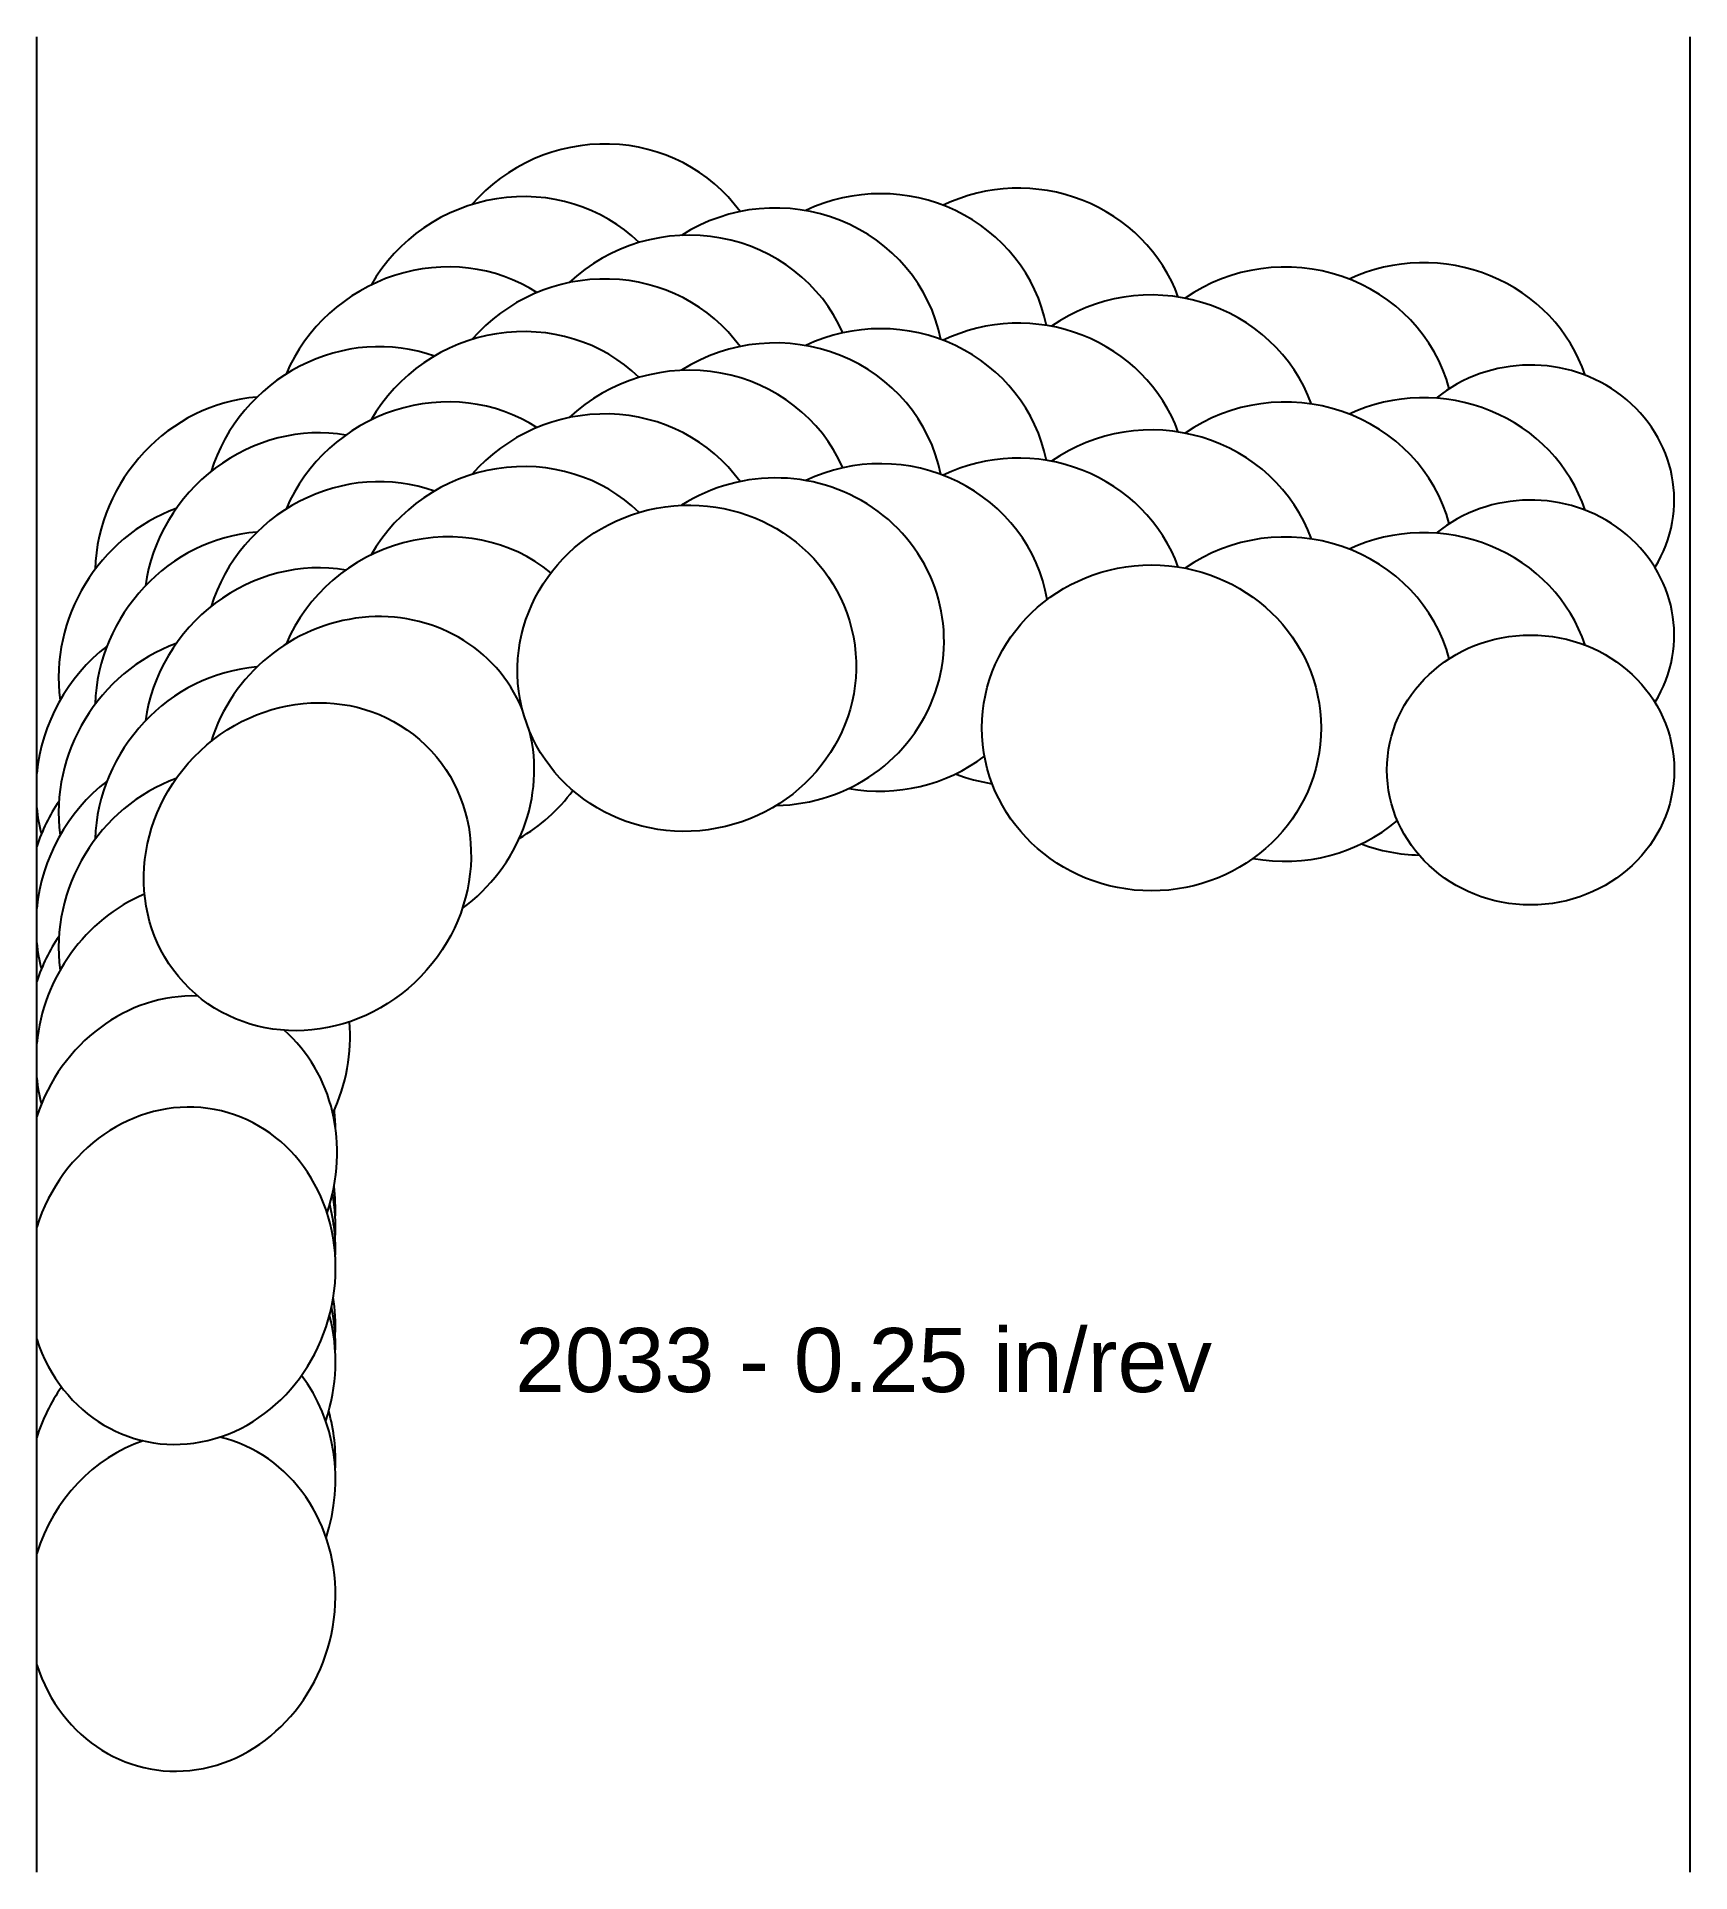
# Model space of a CAD drawing. Header units: inches. Extents: x -3.06 to 0, y -2.3 to 1.1.
import ezdxf
from ezdxf.enums import TextEntityAlignment as Align

# ---------------------------------------------------------------- set-up
doc = ezdxf.new("R2010")
doc.units = ezdxf.units.IN
doc.header["$MEASUREMENT"] = 0
for name, color, linetype, true_color in [('Blade_1', 30, 'Continuous', 0xff7f00), ('Blade_2', 7, 'Continuous', 0xcccc00), ('Blade_3', 7, 'Continuous', 0x00cc00), ('Blade_4', 7, 'Continuous', 0x00cccc), ('Blade_5', 7, 'Continuous', 0x0066cc)]:
    doc.layers.add(name, color=color, linetype=linetype, true_color=true_color)
doc.layers.add('Gage_Line', color=7, linetype='Continuous')
doc.styles.get("Standard").update_dxf_attribs({"font": 'arial.ttf'})

msp = doc.modelspace()

# ---------------------------------------------------------------- linework, layer by layer
at = {"layer": 'Blade_1'}
for centre, major_axis, ratio, start_param, end_param in [((-1.8585, 0.435), (0.3086, 0.0581), 0.960701, 6.5028, 8.442955), ((-0.9978, 0.3245), (0.314, 0), 0.961262, 6.620555, 8.484133), ((-0.2958, 0.2466), (0.266, 0), 0.939693, 5.75949, 8.569763), ((-1.8585, 0.185), (0.3086, 0.0581), 0.960701, 6.5028, 8.442955), ((-2.5611, 0.0674), (0.2187, 0.2254), 0.930568, 6.852622, 8.522349), ((-0.9978, 0.0745), (0.314, 0), 0.961262, 6.620555, 8.484133), ((-0.2958, -0.0034), (0.266, 0), 0.939693, 5.75949, 8.569763), ((-2.5611, -0.1826), (0.2187, 0.2254), 0.930568, 6.852622, 8.522349), ((-2.7938, -0.6902), (0.0728, 0.3054), 0.902033, 1.464761, 1.489538), ((-2.7938, -0.9402), (0.0728, 0.3054), 0.902033, 7.747947, 7.772724), ((-2.7938, -1.1902), (0.0728, 0.3054), 0.902033, 2.168968, 7.772724), ((-2.7938, -0.9402), (0.0728, 0.3054), 0.902033, 4.994239, 5.105557)]:
    msp.add_ellipse(centre, major_axis=major_axis, ratio=ratio, start_param=start_param, end_param=end_param, dxfattribs=at)
for centre, major_axis, ratio in [((-1.8585, -0.065), (0.3086, 0.0581), 0.960701), ((-0.9978, -0.1755), (0.314, 0), 0.961262), ((-0.2958, -0.2534), (0.266, 0), 0.939693), ((-2.5611, -0.4326), (0.2187, 0.2254), 0.930568)]:
    msp.add_ellipse(centre, major_axis=major_axis, ratio=ratio, dxfattribs=at)
at = {"layer": 'Blade_2'}
for centre, major_axis, ratio, start_param, end_param in [((-1.696, 0.4842), (0.3127, 0.0285), 0.965657, 6.387879, 8.346613), ((-1.696, 0.2342), (0.3127, 0.0285), 0.965657, 6.387879, 8.346613), ((-2.4471, 0.2283), (0.2425, 0.1994), 0.937207, 6.79071, 8.4678), ((-1.696, -0.0158), (0.3127, 0.0285), 0.965657, 4.635083, 8.346613), ((-2.4471, -0.0217), (0.2425, 0.1994), 0.937207, 6.79071, 8.4678), ((-2.4471, -0.2717), (0.2425, 0.1994), 0.937207, 6.009902, 8.4678), ((-2.4471, -0.2717), (0.2425, 0.1994), 0.937207, 4.654747, 5.867095), ((-2.793, -0.4826), (0.1071, 0.2952), 0.902055, 7.584833, 7.885414), ((-2.793, -0.7326), (0.1071, 0.2952), 0.902055, 7.584833, 7.885414), ((-2.793, -0.9826), (0.1071, 0.2952), 0.902055, 6.563978, 7.885414), ((-2.793, -0.9826), (0.1071, 0.2952), 0.902055, 4.731363, 5.948982), ((-2.7938, -1.2951), (0.0654, 0.3071), 0.902033, 4.887283, 5.111548), ((-2.7938, -1.5451), (0.0654, 0.3071), 0.902033, 4.887283, 5.240651), ((-2.7938, -1.7951), (0.0654, 0.3071), 0.902033, 2.138798, 6.265248), ((-2.7938, -1.7951), (0.0654, 0.3071), 0.902033, 0.485725, 1.466127)]:
    msp.add_ellipse(centre, major_axis=major_axis, ratio=ratio, start_param=start_param, end_param=end_param, dxfattribs=at)
at = {"layer": 'Blade_3'}
for centre, major_axis, ratio, start_param, end_param in [((-1.5004, 0.5106), (0.3137, 0.0127), 0.965873, 6.438238, 8.269855), ((-2.3164, 0.3768), (0.2638, 0.1703), 0.943576, 6.683843, 8.476269), ((-0.7504, 0.3778), (0.314, 0), 0.956305, 6.535348, 8.484482), ((-1.5004, 0.2606), (0.3137, 0.0127), 0.965873, 6.438238, 8.269855), ((-0.7504, 0.1278), (0.314, 0), 0.956305, 6.535348, 8.484482), ((-2.3164, 0.1268), (0.2638, 0.1703), 0.943576, 6.683843, 8.476269), ((-1.5004, 0.0106), (0.3137, 0.0127), 0.965873, 6.41302, 8.269855), ((-2.3164, -0.1232), (0.2638, 0.1703), 0.943576, 6.575701, 8.476269), ((-0.7504, -0.1222), (0.314, 0), 0.956305, 6.535348, 8.484482), ((-2.773, -0.2693), (0.1352, 0.2834), 0.909414, 7.345274, 8.233883), ((-1.5004, 0.0106), (0.3137, 0.0127), 0.965873, 4.487285, 5.336645), ((-2.773, -0.5193), (0.1352, 0.2834), 0.909414, 7.345274, 8.233883), ((-2.3164, -0.1232), (0.2638, 0.1703), 0.943576, 4.663048, 5.091379), ((-2.773, -0.2693), (0.1352, 0.2834), 0.909414, 8.440038, 8.602132), ((-0.7504, -0.1222), (0.314, 0), 0.956305, 4.522759, 5.436543), ((-2.773, -0.7693), (0.1352, 0.2834), 0.909414, 7.079395, 8.233883), ((-2.773, -0.5193), (0.1352, 0.2834), 0.909414, 8.440038, 8.602132), ((-2.773, -0.7693), (0.1352, 0.2834), 0.909414, 4.721273, 5.28324), ((-2.773, -0.7693), (0.1352, 0.2834), 0.909414, 8.440038, 8.602132), ((-2.7938, -1.0805), (0.0653, 0.3071), 0.90203, 4.892903, 5.081415), ((-2.7938, -1.3305), (0.0653, 0.3071), 0.90203, 4.892903, 5.170184), ((-2.7938, -1.5805), (0.0653, 0.3071), 0.90203, 4.593467, 5.620472), ((-2.7938, -1.5805), (0.0653, 0.3071), 0.90203, 7.413531, 7.749245), ((-2.7938, -1.5805), (0.0653, 0.3071), 0.90203, 8.421878, 8.436076)]:
    msp.add_ellipse(centre, major_axis=major_axis, ratio=ratio, start_param=start_param, end_param=end_param, dxfattribs=at)
at = {"layer": 'Blade_4'}
for centre, major_axis, ratio, start_param, end_param in [((-2.1723, 0.5074), (0.284, 0.1339), 0.949636, 6.623158, 8.490043), ((-1.244, 0.5208), (0.314, 0), 0.965926, 6.625002, 8.314791), ((-0.494, 0.3874), (0.314, 0), 0.951057, 6.590655, 8.308174), ((-1.244, 0.2708), (0.314, 0), 0.965926, 6.625002, 8.314791), ((-2.1723, 0.2574), (0.284, 0.1339), 0.949636, 6.623158, 8.490043), ((-0.494, 0.1374), (0.314, 0), 0.951057, 6.590655, 8.308174), ((-2.1723, 0.0074), (0.284, 0.1339), 0.949636, 6.623158, 8.490043), ((-1.244, 0.0208), (0.314, 0), 0.965926, 6.625002, 8.314791), ((-2.7265, -0.0581), (0.1662, 0.2664), 0.916637, 7.146534, 8.589929), ((-0.494, -0.1126), (0.314, 0), 0.951057, 6.590655, 8.308174), ((-2.7265, -0.3081), (0.1662, 0.2664), 0.916637, 7.146534, 8.589929), ((-2.7265, -0.5581), (0.1662, 0.2664), 0.916637, 7.146534, 8.589929), ((-1.244, 0.0208), (0.314, 0), 0.965926, 4.331075, 4.556136), ((-0.494, -0.1126), (0.314, 0), 0.951057, 4.336998, 4.686342), ((-2.7938, -0.8624), (0.0654, 0.3071), 0.902033, 4.826237, 4.83808), ((-2.7938, -1.1124), (0.0654, 0.3071), 0.902033, 4.876216, 5.141369), ((-2.7938, -1.3624), (0.0654, 0.3071), 0.902033, 4.587599, 5.223611), ((-2.7938, -1.3624), (0.0654, 0.3071), 0.902033, 8.421983, 8.442091)]:
    msp.add_ellipse(centre, major_axis=major_axis, ratio=ratio, start_param=start_param, end_param=end_param, dxfattribs=at)
at = {"layer": 'Blade_5'}
for centre, major_axis, ratio, start_param, end_param in [((-2.0185, 0.6047), (0.2985, 0.0973), 0.955359, 6.578347, 8.417579), ((-2.0185, 0.3547), (0.2985, 0.0973), 0.955359, 6.578347, 8.417579), ((-2.6551, 0.133), (0.193, 0.2477), 0.923699, 6.982348, 8.526309), ((-2.0185, 0.1047), (0.2985, 0.0973), 0.955359, 6.578347, 8.417579), ((-2.6551, -0.117), (0.193, 0.2477), 0.923699, 6.982348, 8.526309), ((-2.6551, -0.367), (0.193, 0.2477), 0.923699, 6.982348, 8.526309), ((-2.7938, -1.1548), (0.0654, 0.3071), 0.902033, 4.900416, 5.217552)]:
    msp.add_ellipse(centre, major_axis=major_axis, ratio=ratio, start_param=start_param, end_param=end_param, dxfattribs=at)
at = {"layer": 'Gage_Line'}
for p, q in [((-3.0625, -2.2951), (-3.0625, 1.1047)), ((0, -2.2951), (0, 1.1047))]:
    msp.add_line(p, q, dxfattribs=at)

# ---------------------------------------------------------------- texts
msp.add_text('2033 - 0.25 in/rev', height=0.11875).set_placement((-1.5312, -1.3463), align=Align.MIDDLE_CENTER)

doc.saveas('drawing.dxf')
